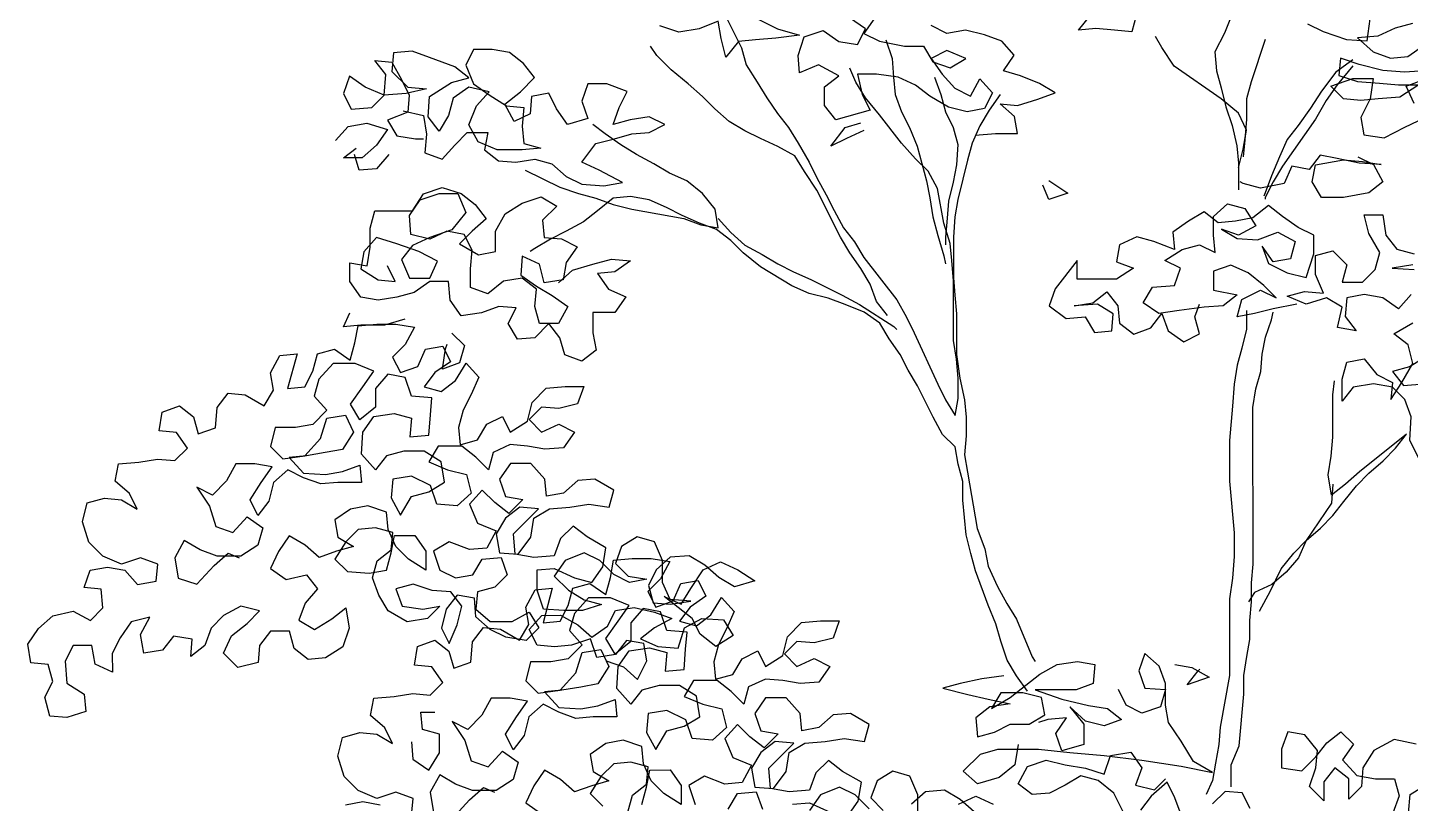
# Model space of a CAD drawing. Extents: x 3530 to 7347, y 5293 to 12601.
# Drawn here: x 3791 to 5971, y 9717 to 10941 of the extents above; entities that cross this region are included whole.
import ezdxf

# ---------------------------------------------------------------- set-up
doc = ezdxf.new("R2010")
doc.units = 0
doc.header["$LTSCALE"] = 150
doc.layers.get('0').update_dxf_attribs({"linetype": 'CONTINUOUS'})

msp = doc.modelspace()

# ---------------------------------------------------------------- linework, layer by layer
at = {"color": 0}
for points in [[(5692.8, 10998.6), (5692.8, 10968.9), (5678, 10931.9), (5663.2, 10902.2), (5665.7, 10872.5), (5673.1, 10845.4), (5680.6, 10815.7), (5690.5, 10786.1), (5697.9, 10753.9), (5700.4, 10726.8), (5700.5, 10684.7)], [(4944, 10953.4), (4973.7, 10938.6), (5008.3, 10928.8), (4971.2, 10923.8), (4939.1, 10921.3), (4911.9, 10918.8), (4892.2, 10894.1), (4884.7, 10923.7), (4879.8, 10950.9), (4850.1, 10938.5), (4818, 10933.5), (4788.3, 10943.4)], [(4892.1, 10958.3), (4916.9, 10908.9), (4924.3, 10881.7), (4941.6, 10854.6), (4956.5, 10829.9), (4973.8, 10805.2), (4991.1, 10782.9), (5006, 10758.2), (5023.3, 10728.6), (5035.7, 10703.9), (5050.5, 10676.7), (5062.9, 10652), (5077.8, 10624.9), (5095.1, 10602.6), (5109.9, 10577.9), (5161.9, 10511.3), (5176.7, 10484.1), (5189.1, 10459.4), (5226.3, 10377.9), (5238.6, 10353.2), (5253.5, 10328.5), (5258.4, 10355.7), (5258.4, 10387.8), (5255.9, 10417.4), (5250.9, 10447.1), (5250.8, 10541), (5248.3, 10573.1), (5245.8, 10600.3), (5235.9, 10632.4), (5226, 10686.8), (5211.1, 10714), (5191.3, 10733.7), (5169.1, 10758.4), (5134.4, 10802.8), (5112.2, 10830), (5097.3, 10854.7), (5087.4, 10876.9)], [(5126.9, 10956.1), (5109.6, 10931.3), (5134.3, 10919), (5173.9, 10911.6), (5203.5, 10911.6), (5218.4, 10886.9), (5245.6, 10877.1), (5270.3, 10891.9), (5240.6, 10904.3), (5215.9, 10891.9), (5233.2, 10867.2), (5253, 10845), (5277.7, 10832.6), (5292.5, 10859.8), (5312.3, 10837.6), (5300, 10812.9), (5272.8, 10807.9), (5243.2, 10815.3), (5213.5, 10832.6), (5191.2, 10849.9), (5164, 10862.2), (5129.4, 10867.1), (5099.8, 10867.1), (5107.2, 10835), (5119.6, 10810.2), (5065.3, 10795.4), (5047.9, 10817.6), (5047.9, 10847.3), (5070.1, 10864.6), (5038, 10881.8), (5008.3, 10869.5), (5005.9, 10896.6), (5015.7, 10926.3), (5045.4, 10936.2), (5070.1, 10918.9), (5099.7, 10914), (5112.1, 10938.7), (5087.3, 10956)], [(5285.2, 10770.9), (5317.3, 10773.4), (5351.9, 10773.4), (5347, 10800.6), (5324.7, 10820.3), (5351.9, 10817.9), (5384, 10827.8), (5411.2, 10837.7), (5386.5, 10852.5), (5356.8, 10864.8), (5329.6, 10872.2), (5346.9, 10897), (5327.1, 10919.2), (5299.9, 10929), (5270.2, 10936.4), (5240.6, 10931.5), (5215.9, 10943.8)], [(5539.6, 10961.4), (5532.2, 10934.2), (5505, 10936.6), (5475.3, 10939.1), (5448.2, 10936.6), (5467.9, 10961.3)], [(5809, 10946.8), (5833.7, 10934.5), (5870.8, 10922.1), (5902.9, 10919.7), (5907.8, 10954.3)], [(5974.5, 10946.9), (5947.4, 10939.5), (5920.2, 10927.1), (5888.1, 10924.6), (5912.8, 10902.4), (5940, 10892.6), (5967.2, 10895), (5991.9, 10912.4)], [(5144.2, 10921.5), (5154.1, 10891.8), (5156.6, 10862.2), (5159.1, 10835), (5169, 10807.8), (5181.4, 10783.1), (5193.8, 10753.5), (5208.7, 10699.1), (5213.6, 10671.9), (5218.6, 10642.3), (5226.1, 10612.6), (5236, 10580.5), (5238.4, 10568.2)], [(5700.4, 10719.3), (5707.8, 10749), (5712.7, 10778.7), (5700.4, 10805.8), (5673.1, 10828.1), (5599, 10879.9), (5579.2, 10909.5), (5569.3, 10926.8)], [(5742.3, 10922), (5720.1, 10855.3), (5712.7, 10828.1), (5712.7, 10796), (5710.3, 10763.8), (5707.8, 10736.7)], [(4383.2, 10809.6), (4415.3, 10802.2), (4420.3, 10772.5), (4417.8, 10742.9), (4445, 10733), (4464.8, 10755.3), (4484.5, 10775.1), (4516.7, 10775.1), (4511.7, 10747.9), (4534, 10730.6), (4561.2, 10728.2), (4590.8, 10733.2), (4618, 10725.8), (4640.3, 10706), (4665, 10693.7), (4699.6, 10691.2), (4729.3, 10696.2), (4692.2, 10716), (4665, 10728.3), (4687.2, 10758), (4716.8, 10765.4), (4744, 10772.8), (4771.2, 10775.3), (4795.9, 10787.7), (4771.2, 10800), (4741.5, 10795.1), (4714.3, 10787.6), (4724.2, 10814.8), (4736.5, 10839.6), (4704.4, 10851.9), (4674.7, 10851.9), (4664.9, 10824.7), (4674.8, 10797.5), (4642.7, 10787.6), (4625.4, 10812.3), (4613, 10837), (4585.8, 10832), (4583.4, 10804.8), (4558.7, 10792.4), (4543.8, 10819.6), (4568.5, 10839.4), (4590.7, 10861.7), (4573.4, 10883.9), (4551.1, 10901.2), (4524, 10906.1), (4494.3, 10906.1), (4482, 10881.3), (4494.3, 10851.7), (4519.1, 10834.4), (4546.3, 10817.1), (4573.5, 10814.7), (4571, 10785), (4573.5, 10757.9), (4600.7, 10750.5), (4571.1, 10748), (4531.5, 10747.9), (4501.8, 10760.3), (4487, 10787.4), (4499.3, 10817.1), (4519.1, 10839.4), (4486.9, 10846.7), (4462.2, 10829.4), (4454.9, 10802.2), (4440, 10777.5), (4422.7, 10799.7), (4425.2, 10831.9), (4459.7, 10854.1), (4486.9, 10861.6), (4464.7, 10878.8), (4425.1, 10893.6), (4397.9, 10903.5), (4368.3, 10901), (4365.8, 10871.3), (4390.6, 10846.7), (4420.2, 10844.2), (4388.1, 10836.8), (4353.5, 10834.3), (4323.8, 10846.6), (4299.1, 10863.9), (4289.2, 10836.7), (4301.6, 10812), (4333.8, 10814.5), (4353.5, 10834.3), (4355.9, 10866.4), (4338.6, 10888.6), (4365.8, 10886.2), (4380.7, 10859), (4393, 10834.3), (4390.6, 10807.1), (4358.5, 10794.7), (4373.3, 10770), (4403, 10765.1), (4415.3, 10765.1)], [(5147.1, 10486.5), (5129.8, 10508.8), (5119.9, 10535.9), (5105, 10560.6), (5087.7, 10585.3), (5072.8, 10610), (5035.7, 10684.1), (5015.9, 10713.8), (5001.1, 10738.5), (4973.9, 10753.3), (4946.7, 10765.6), (4921.9, 10777.9), (4897.2, 10792.7), (4875, 10812.5), (4855.2, 10832.2), (4832.9, 10852), (4805.7, 10874.2), (4783.4, 10896.4), (4773.5, 10911.3)], [(5880.7, 10890), (5853.5, 10870.2), (5831.3, 10840.6), (5814, 10813.4), (5794.3, 10786.2), (5777, 10763.9), (5764.7, 10736.7), (5752.3, 10707), (5742.5, 10679.8), (5740, 10674.9)], [(5880.7, 10880.1), (5856, 10850.5), (5838.7, 10825.7), (5821.5, 10796.1), (5769.6, 10721.9), (5754.8, 10697.2), (5742.5, 10672.4), (5742.5, 10670)], [(6001.8, 10872.8), (5962.2, 10870.3), (5927.6, 10872.8), (5890.6, 10882.6), (5860.9, 10892.5), (5858.5, 10865.3), (5888.1, 10855.4), (5922.7, 10853), (5952.4, 10850.6), (5984.5, 10850.6), (5954.9, 10830.8), (5920.3, 10828.3), (5893.1, 10825.8), (5865.9, 10828.2), (5846.1, 10848), (5880.7, 10860.4), (5912.8, 10860.4), (5907.9, 10828.3), (5893.1, 10798.6), (5898.1, 10771.4), (5930.2, 10766.5), (5962.3, 10783.8), (5994.4, 10798.7)], [(5220.9, 10862.2), (5230.8, 10835.1), (5238.2, 10807.9), (5250.6, 10783.2), (5258, 10756), (5255.6, 10723.9), (5250.7, 10696.7), (5243.3, 10667), (5240.9, 10639.8), (5238.4, 10610.2), (5238.4, 10597.8)], [(5977.1, 10820.9), (5964.7, 10848.1), (5996.8, 10860.5)], [(5324.7, 10835.1), (5307.4, 10810.4), (5292.6, 10785.7), (5280.3, 10758.5), (5272.9, 10731.3), (5265.5, 10701.6), (5258.1, 10669.5), (5253.2, 10642.3), (5250.8, 10610.2), (5250.8, 10545.9), (5253.3, 10518.8), (5255.8, 10489.1), (5255.9, 10424.9), (5260.9, 10387.8), (5268.3, 10353.2), (5270.8, 10326), (5270.8, 10296.4), (5268.4, 10266.7), (5273.3, 10239.5), (5288.3, 10150.6), (5300.6, 10118.5), (5305.6, 10091.3), (5320.5, 10059.2), (5335.3, 10032), (5350.2, 10007.3), (5374.9, 9948), (5379.9, 9940.6)], [(4277, 10762.5), (4296.7, 10784.8), (4326.4, 10789.8), (4358.5, 10779.9), (4341.2, 10755.2), (4319, 10735.4), (4289.3, 10735.4), (4309.1, 10750.2)], [(5109.8, 10778.1), (5082.6, 10765.7), (5057.9, 10753.4), (5080.1, 10783), (5104.8, 10790.5)], [(4576, 10715.8), (4630.4, 10688.7), (4660.1, 10678.9), (4687.3, 10671.5), (4714.5, 10661.6), (4744.1, 10654.2), (4825.7, 10639.5), (4852.9, 10629.6), (4880.1, 10624.7), (4875.1, 10654.3), (4855.3, 10679), (4830.6, 10698.8), (4803.4, 10711.1), (4778.7, 10725.9), (4751.5, 10740.7), (4726.7, 10755.5), (4702, 10772.8), (4682.2, 10787.6)], [(4361, 10740.4), (4341.3, 10718.1), (4314.1, 10715.6), (4306.6, 10740.3)], [(5888.2, 10736.8), (5913, 10724.5), (5927.8, 10697.3), (5905.6, 10680), (5866, 10672.5), (5831.4, 10672.5), (5816.6, 10697.2), (5821.5, 10724.4), (5866, 10731.9), (5895.6, 10729.4), (5925.3, 10724.5), (5890.7, 10726.9), (5856.1, 10734.3), (5828.9, 10739.2), (5811.6, 10717), (5784.5, 10721.9), (5772.1, 10694.7), (5735.1, 10687.3), (5707.9, 10694.6), (5702.9, 10697.1)], [(4628.1, 10538), (4650.3, 10557.8), (4682.4, 10567.7), (4712.1, 10575.1), (4741.7, 10572.7), (4717, 10555.3), (4689.8, 10552.8), (4707.2, 10528.2), (4734.4, 10515.8), (4717.1, 10491.1), (4682.5, 10491.1), (4682.5, 10458.9), (4687.5, 10431.8), (4665.3, 10414.4), (4638.1, 10424.3), (4630.6, 10451.5), (4613.3, 10473.7), (4591.1, 10451.4), (4563.9, 10448.9), (4549.1, 10473.6), (4561.4, 10498.4), (4534.2, 10500.8), (4507, 10490.9), (4474.9, 10485.9), (4457.6, 10510.6), (4455.1, 10540.3), (4425.4, 10540.2), (4400.7, 10522.9), (4373.6, 10515.5), (4343.9, 10510.5), (4316.7, 10515.4), (4299.4, 10540.1), (4299.4, 10569.8), (4326.6, 10564.9), (4331.5, 10594.5), (4331.5, 10624.2), (4338.8, 10651.4), (4398.2, 10651.4), (4415.4, 10678.6), (4445.1, 10688.5), (4474.7, 10678.7), (4497, 10661.4), (4514.3, 10639.2), (4492.1, 10619.4), (4472.3, 10599.6), (4502, 10582.3), (4529.2, 10587.3), (4529.2, 10619.4), (4544, 10646.6), (4571.1, 10663.9), (4600.8, 10673.9), (4625.5, 10659.1), (4603.3, 10636.8), (4605.8, 10609.6), (4633, 10607.2), (4657.7, 10594.8), (4640.4, 10570.1), (4635.5, 10542.9), (4605.8, 10537.9), (4598.4, 10567.6), (4571.2, 10579.9), (4568.8, 10550.3), (4593.5, 10533), (4618.2, 10518.2), (4642.9, 10500.9), (4628.1, 10473.7), (4598.5, 10473.7), (4591, 10500.9), (4593.5, 10528), (4571.2, 10545.3), (4541.6, 10540.4), (4516.9, 10520.6), (4489.7, 10530.4), (4489.7, 10560.1), (4492.1, 10589.7), (4479.7, 10614.4), (4452.5, 10619.4), (4425.4, 10607), (4395.7, 10614.4), (4393.2, 10644), (4410.5, 10668.7), (4440.1, 10678.7), (4469.8, 10678.7), (4482.2, 10649), (4460, 10621.8), (4425.4, 10609.4), (4398.2, 10597.1), (4380.9, 10574.8), (4393.3, 10545.2), (4425.4, 10545.2), (4437.8, 10572.4), (4408.1, 10587.2), (4373.5, 10599.5), (4341.4, 10609.4), (4321.6, 10587.1), (4316.7, 10559.9), (4343.9, 10542.6), (4371.1, 10540.2), (4358.7, 10564.9)], [(5401.4, 10699.3), (5431.1, 10679.6), (5401.5, 10669.6), (5391.6, 10691.9)], [(5367.6, 9893.6), (5350.2, 9918.3), (5335.4, 9943), (5325.5, 9972.7), (5318, 9999.9), (5305.7, 10029.5), (5285.8, 10083.9), (5278.4, 10111), (5271, 10140.7), (5266, 10195), (5265.9, 10224.7), (5258.5, 10251.9), (5253.5, 10279.1), (5233.8, 10298.8), (5218.9, 10326), (5194.1, 10375.4), (5179.3, 10400.1), (5166.9, 10424.8), (5149.6, 10449.5), (5134.7, 10474.2), (5110, 10491.5), (5080.3, 10503.8), (5053.2, 10513.6), (5023.5, 10521), (4996.3, 10533.4), (4946.8, 10563), (4919.6, 10585.2), (4899.9, 10604.9), (4877.6, 10622.2), (4850.4, 10632.1), (4823.2, 10644.4), (4798.5, 10656.7), (4771.3, 10669.1), (4741.6, 10674), (4714.5, 10671.5), (4689.8, 10651.7), (4667.5, 10634.4), (4640.4, 10619.5), (4615.7, 10607.1), (4591, 10592.3), (4583.6, 10587.3)], [(5792.1, 10504.4), (5755, 10497), (5725.4, 10489.5), (5698.2, 10484.6), (5705.6, 10511.8), (5735.2, 10526.6), (5759.9, 10514.3), (5740.1, 10534), (5715.4, 10553.8), (5688.2, 10566.1), (5661, 10556.2), (5661.1, 10526.6), (5698.1, 10519.2), (5675.9, 10501.9), (5646.3, 10499.4), (5606.7, 10494.4), (5574.6, 10489.4), (5549.9, 10506.7), (5564.7, 10531.4), (5599.3, 10533.9), (5609.1, 10561.1), (5584.4, 10573.4), (5611.6, 10590.8), (5638.8, 10598.2), (5663.5, 10585.9), (5661, 10613), (5661, 10642.7), (5683.2, 10662.5), (5710.4, 10655.1), (5727.7, 10627.9), (5700.5, 10613.1), (5673.3, 10622.9), (5698.1, 10608.1), (5730.2, 10605.7), (5762.3, 10618.1), (5789.5, 10603.3), (5782.1, 10576.1), (5754.9, 10571.1), (5737.6, 10595.8), (5747.5, 10568.6), (5777.2, 10553.8), (5806.9, 10546.5), (5819.2, 10583.5), (5819.1, 10613.2), (5794.4, 10625.5), (5769.7, 10642.8), (5747.4, 10660.1), (5722.7, 10640.3), (5695.6, 10635.3), (5668.4, 10632.8), (5646.1, 10650.1), (5621.4, 10635.3), (5596.7, 10617.9), (5599.2, 10590.7), (5567.1, 10603.1), (5539.9, 10610.5), (5512.7, 10598.1), (5507.8, 10570.9), (5535, 10561), (5507.8, 10543.7), (5446.1, 10543.7), (5446, 10573.3), (5411.5, 10528.8), (5401.6, 10501.6), (5428.8, 10481.9), (5458.5, 10484.4), (5473.3, 10459.7), (5500.5, 10462.2), (5502.9, 10489.3), (5478.2, 10504.1), (5441.2, 10501.6), (5470.8, 10506.6), (5493, 10523.9), (5510.3, 10501.7), (5512.8, 10474.5), (5535.1, 10457.2), (5562.3, 10467.2), (5579.6, 10489.4), (5589.5, 10462.2), (5614.2, 10445), (5638.9, 10457.3), (5631.5, 10484.5), (5638.8, 10504.3)], [(4880.1, 10639.5), (4899.8, 10617.3), (4922.1, 10597.5), (4949.3, 10582.7), (4974, 10567.9), (4998.8, 10555.6), (5025.9, 10543.3), (5075.4, 10518.6), (5102.6, 10503.8), (5157, 10469.3), (5161.9, 10464.3)], [(5972.4, 10519.4), (5952.7, 10497.2), (5928, 10514.4), (5898.3, 10519.4), (5871.1, 10514.4), (5868.7, 10484.7), (5886, 10462.5), (5856.3, 10467.4), (5863.7, 10499.6), (5839, 10514.4), (5806.9, 10504.4), (5777.2, 10516.8), (5804.4, 10524.2), (5834.1, 10521.8), (5821.7, 10551.4), (5821.6, 10581.1), (5848.8, 10588.5), (5871.1, 10566.3), (5863.7, 10539.1), (5895.8, 10539.1), (5915.6, 10558.9), (5923, 10586.1), (5905.6, 10615.7), (5898.2, 10645.4), (5927.9, 10645.4), (5932.8, 10613.3), (5950.1, 10591.1), (5977.3, 10583.7)], [(5974.9, 10566.4), (5942.8, 10561.4), (5977.4, 10559)], [(4386, 10480.9), (4353.8, 10471), (4316.8, 10471), (4289.6, 10468.5), (4299.5, 10490.7)], [(5713, 10494.5), (5713, 10464.8), (5705.6, 10435.2), (5698.2, 10408), (5693.3, 10378.3), (5690.9, 10343.7), (5686, 10289.3), (5686.1, 10225.1), (5693.5, 10143.5), (5693.6, 10106.5), (5691.1, 10071.9), (5686.2, 10039.7), (5686.3, 9918.7), (5671.6, 9837.1), (5669.1, 9809.9), (5664.2, 9780.2), (5659.3, 9753.1), (5649.4, 9730.8)], [(5689, 9743.2), (5688.9, 9777.8), (5701.3, 9807.5), (5708.6, 9889), (5708.6, 9918.7), (5713.5, 9948.3), (5718.4, 9975.5), (5718.4, 10005.2), (5720.8, 10034.8), (5720.8, 10064.5), (5723.2, 10094.1), (5723, 10341.3), (5727.9, 10370.9), (5735.3, 10398.1), (5737.8, 10425.3), (5742.7, 10452.5), (5752.5, 10479.7), (5755, 10492)], [(4703.4, 9941.9), (4730.6, 9932), (4752.8, 9912.3), (4767.6, 9941.9), (4762.7, 9969.1), (4735.5, 9974), (4718.2, 9951.8), (4688.6, 9946.8), (4678.6, 9976.4), (4649, 9966.5), (4621.8, 9964), (4594.6, 9966.5), (4582.2, 9991.2), (4602, 10013.4), (4631.7, 10013.5), (4658.9, 9998.7), (4681.1, 9978.9), (4705.8, 9996.2), (4718.1, 10021), (4747.8, 10025.9), (4779.9, 10018.5), (4807.1, 10008.7), (4779.9, 9993.8), (4757.7, 9976.5), (4784.9, 9964.2), (4817, 9961.7), (4826.9, 9993.9), (4854.1, 10008.7), (4888.7, 10006.3), (4903.5, 9981.6), (4876.3, 9964.3), (4851.6, 9984), (4839.2, 10008.7), (4794.7, 10043.3), (4821.9, 10030.9), (4836.7, 10055.7), (4856.5, 10085.3), (4883.6, 10097.7), (4910.8, 10085.4), (4938, 10068.1), (4905.9, 10058.2), (4881.2, 10073), (4858.9, 10092.8), (4834.2, 10107.6), (4804.6, 10105.1), (4782.3, 10085.3), (4770, 10060.5), (4777.4, 10033.4), (4804.6, 10030.9), (4836.7, 10035.9), (4804.6, 10038.3), (4792.2, 10065.5), (4792.2, 10100.1), (4779.8, 10129.7), (4752.6, 10137.1), (4727.9, 10122.3), (4718.1, 10095.1), (4737.9, 10075.3), (4767.5, 10070.4), (4740.3, 10065.5), (4715.6, 10077.8), (4693.4, 10100), (4668.6, 10112.3), (4639, 10100), (4621.7, 10075.2), (4644, 10053), (4668.7, 10038.2), (4695.9, 10030.8), (4666.2, 10020.9), (4636.6, 10020.9), (4604.5, 10023.3), (4594.5, 10053), (4594.5, 10085.1), (4621.7, 10087.6), (4653.8, 10072.8), (4681, 10065.4), (4698.3, 10090.1), (4703.2, 10119.8), (4673.6, 10137.1), (4651.3, 10154.3), (4631.5, 10134.6), (4621.7, 10107.4), (4589.6, 10104.9), (4559.9, 10109.8), (4557.4, 10141.9), (4596.9, 10181.5), (4567.2, 10183.9), (4545, 10166.6), (4530.2, 10141.9), (4535.2, 10112.2), (4564.8, 10109.8), (4584.6, 10137), (4589.5, 10166.6), (4614.2, 10181.5), (4646.3, 10184), (4676, 10189), (4708.1, 10184), (4715.5, 10211.2), (4685.8, 10228.5), (4658.6, 10226), (4636.4, 10206.2), (4609.2, 10201.3), (4606.7, 10228.4), (4584.5, 10253.1), (4552.4, 10253.1), (4535.1, 10228.4), (4545, 10201.2), (4572.2, 10196.3), (4550, 10174), (4527.7, 10191.3), (4507.9, 10211), (4488.2, 10188.8), (4500.5, 10159.1), (4530.2, 10146.8), (4515.4, 10119.6), (4488.2, 10117.1), (4456.1, 10129.5), (4431.4, 10114.6), (4441.3, 10085), (4466, 10072.6), (4493.2, 10077.6), (4508, 10102.3), (4537.7, 10104.8), (4547.6, 10077.6), (4527.8, 10057.9), (4500.6, 10050.4), (4498.2, 10023.2), (4520.5, 10003.5), (4555.1, 10003.5), (4582.2, 10018.4), (4597.1, 9993.7), (4577.3, 9973.9), (4545.2, 9978.8), (4520.5, 9991.1), (4498.2, 10010.9), (4495.7, 10040.5), (4468.5, 10045.4), (4451.2, 10023.2), (4443.9, 9993.5), (4456.2, 9968.8), (4468.6, 9998.5), (4476, 10028.1), (4458.6, 10050.4), (4429, 10052.8), (4399.3, 10062.7), (4372.1, 10055.2), (4382, 10028.1), (4414.2, 10023.1), (4441.4, 10028.1), (4421.6, 10008.3), (4389.5, 10003.4), (4359.8, 10020.6), (4345, 10045.3), (4335.1, 10072.5), (4342.4, 10099.7), (4364.7, 10117), (4367.1, 10144.2), (4339.9, 10151.6), (4312.7, 10149.1), (4293, 10129.3), (4275.7, 10102.1), (4295.5, 10082.4), (4330.1, 10079.9), (4357.3, 10084.9), (4364.7, 10112.1), (4369.6, 10139.3), (4401.7, 10139.3), (4419, 10114.6), (4419.1, 10084.9), (4391.9, 10102.2), (4372.1, 10122), (4359.7, 10149.1), (4357.2, 10176.3), (4327.5, 10186.2), (4300.4, 10181.2), (4275.7, 10163.9), (4280.6, 10136.7), (4305.4, 10121.9), (4278.2, 10114.5), (4251, 10104.6), (4228.7, 10124.3), (4204, 10139.1), (4186.7, 10114.4), (4174.4, 10087.2), (4199.1, 10069.9), (4231.3, 10077.3), (4248.6, 10055.1), (4228.8, 10032.9), (4219, 10005.7), (4243.7, 9990.9), (4270.9, 10008.2), (4293.1, 10025.5), (4298.1, 9993.4), (4288.2, 9963.7), (4261, 9946.4), (4233.8, 9943.9), (4211.6, 9961.2), (4204.2, 9988.4), (4174.5, 9988.3), (4157.2, 9966.1), (4154.8, 9938.9), (4122.7, 9931.4), (4100.4, 9953.7), (4112.7, 9980.9), (4137.4, 10000.7), (4157.2, 10020.4), (4127.5, 10027.8), (4100.3, 10013), (4080.6, 9993.2), (4070.7, 9966), (4048.5, 9948.7), (4050.9, 9975.9), (4021.3, 9980.8), (4004, 9958.5), (3974.4, 9953.6), (3969.4, 9983.2), (3984.2, 10010.4), (3954.5, 10003), (3937.3, 9978.2), (3924.9, 9953.5), (3925, 9923.9), (3897.8, 9936.2), (3892.8, 9965.8), (3863.1, 9965.8), (3850.8, 9941.1), (3853.3, 9906.5), (3880.5, 9889.2), (3883, 9862), (3853.4, 9852.1), (3826.2, 9854.6), (3818.7, 9884.2), (3831.1, 9908.9), (3823.6, 9936.1), (3796.4, 9938.6), (3791.5, 9968.2), (3808.8, 9992.9), (3831, 10012.7), (3863.1, 10020.2), (3890.3, 10005.4), (3910, 10025.2), (3907.5, 10054.8), (3880.4, 10057.3), (3890.2, 10084.5), (3917.4, 10089.4), (3944.6, 10084.5), (3964.4, 10062.3), (3994, 10067.2), (3996.5, 10094.4), (3969.3, 10104.3), (3939.6, 10094.4), (3910, 10106.7), (3887.7, 10128.9), (3877.8, 10161), (3885.2, 10190.7), (3912.4, 10198.1), (3939.5, 10195.7), (3964.3, 10180.9), (3951.9, 10205.6), (3929.6, 10225.3), (3934.5, 10252.5), (3966.7, 10255), (3996.3, 10260), (4023.5, 10257.6), (4043.3, 10277.3), (4025.9, 10302), (3998.8, 10304.5), (4003.7, 10334.1), (4030.8, 10344.1), (4053.1, 10326.8), (4060.5, 10299.6), (4087.7, 10309.5), (4090.2, 10341.6), (4107.4, 10363.9), (4134.6, 10361.5), (4164.3, 10344.2), (4179.1, 10368.9), (4174.1, 10396.1), (4188.9, 10423.3), (4216.1, 10425.8), (4201.3, 10371.4), (4228.5, 10373.9), (4240.8, 10398.6), (4248.2, 10425.8), (4275.4, 10433.2), (4300.1, 10416), (4307.5, 10443.2), (4312.4, 10470.3), (4342.1, 10472.8), (4371.8, 10472.9), (4401.4, 10468), (4386.6, 10440.8), (4366.9, 10421), (4379.2, 10396.3), (4406.4, 10406.2), (4418.7, 10433.4), (4445.9, 10438.3), (4458.3, 10413.6), (4433.6, 10396.3), (4416.3, 10374.1), (4443.5, 10366.7), (4465.7, 10384), (4483, 10411.2), (4502.8, 10389), (4490.5, 10361.8), (4478.1, 10337.1), (4470.8, 10309.9), (4473.2, 10282.7), (4500.4, 10290.1), (4515.2, 10314.8), (4539.9, 10327.2), (4552.3, 10302.5), (4579.5, 10319.8), (4586.9, 10349.5), (4609.1, 10371.8), (4638.7, 10374.3), (4668.4, 10374.3), (4658.5, 10347.1), (4628.9, 10339.7), (4601.7, 10342.1), (4581.9, 10322.3), (4601.7, 10302.6), (4628.9, 10315), (4653.6, 10302.6), (4636.4, 10277.9), (4606.7, 10275.4), (4579.5, 10280.3), (4552.3, 10282.8), (4525.2, 10270.4), (4517.8, 10243.2), (4498, 10262.9), (4475.7, 10280.2), (4438.7, 10280.2), (4423.8, 10255.5), (4453.5, 10243.1), (4483.2, 10235.7), (4490.6, 10206.1), (4468.4, 10186.3), (4436.3, 10188.7), (4426.4, 10218.4), (4396.7, 10233.2), (4367, 10228.2), (4364.6, 10198.6), (4379.4, 10171.4), (4396.7, 10201.1), (4423.9, 10208.5), (4448.6, 10223.4), (4443.6, 10255.5), (4416.4, 10272.7), (4384.3, 10272.7), (4357.1, 10265.3), (4339.8, 10243), (4317.6, 10267.7), (4320, 10302.3), (4337.3, 10327), (4369.4, 10332), (4396.6, 10324.6), (4394.2, 10295), (4423.8, 10297.5), (4426.3, 10329.6), (4428.7, 10356.8), (4396.6, 10359.2), (4386.7, 10388.9), (4359.5, 10393.8), (4339.7, 10371.5), (4339.7, 10341.9), (4315.1, 10322.1), (4300.2, 10346.8), (4319.9, 10374), (4337.2, 10398.7), (4307.6, 10411), (4273, 10411), (4250.7, 10386.3), (4243.4, 10359.1), (4263.1, 10336.9), (4240.9, 10314.6), (4213.7, 10309.6), (4181.6, 10309.6), (4174.2, 10279.9), (4194, 10260.2), (4228.6, 10265.2), (4253.3, 10292.4), (4263.2, 10324.5), (4292.8, 10329.5), (4305.2, 10302.3), (4287.9, 10275.1), (4260.7, 10270.1), (4231.1, 10265.2), (4203.9, 10262.7), (4226.2, 10238), (4260.8, 10235.5), (4287.9, 10240.5), (4315.1, 10250.4), (4317.6, 10223.2), (4280.5, 10223.2), (4253.4, 10220.7), (4226.2, 10230.6), (4201.4, 10242.9), (4179.2, 10223.1), (4171.8, 10193.4), (4154.6, 10171.2), (4142.2, 10195.9), (4159.5, 10223.1), (4176.7, 10247.8), (4149.5, 10252.7), (4119.9, 10252.7), (4105.1, 10225.5), (4082.9, 10203.2), (4058.1, 10215.6), (4077.9, 10185.9), (4087.9, 10153.8), (4115, 10144), (4137.3, 10168.7), (4162, 10151.4), (4154.6, 10124.2), (4127.4, 10106.9), (4090.4, 10106.9), (4063.2, 10116.7), (4038.4, 10131.5), (4023.6, 10104.3), (4028.6, 10072.2), (4058.3, 10062.4), (4085.4, 10092), (4107.7, 10111.8), (4125, 10104.4)], [(5985, 10260), (5970.2, 10289.6), (5972.6, 10326.7), (5962.7, 10353.8), (5942.9, 10373.6), (5913.3, 10378.5), (5881.1, 10373.5), (5863.9, 10351.3), (5863.8, 10385.9), (5871.2, 10413.1), (5898.4, 10418), (5918.2, 10393.3), (5942.9, 10381), (5940.5, 10353.8), (5957.7, 10381), (5975, 10410.7), (5967.6, 10440.3), (5945.3, 10457.6), (5975, 10474.9)], [(4460.1, 10458.7), (4479.9, 10439), (4472.5, 10411.8), (4445.3, 10401.9), (4450.2, 10434), (4452.7, 10441.4)], [(6007.1, 10428), (5970.1, 10405.7), (5942.9, 10398.3), (5960.2, 10376.1), (5992.3, 10378.6)], [(5733.2, 10020), (5750.5, 10052.2), (5767.7, 10086.8), (5787.5, 10111.5), (5807.2, 10131.3), (5829.5, 10151.1), (5849.2, 10170.9), (5866.5, 10193.1), (5886.2, 10217.9), (5906, 10237.6), (5928.2, 10257.4), (5948, 10277.2), (5965.2, 10299.5), (5891.2, 10240.1), (5868.9, 10220.3), (5846.7, 10203), (5841.7, 10235.1), (5846.6, 10264.8), (5849.1, 10294.4), (5849, 10361.2), (5851.5, 10383.4)], [(5849.2, 10220.3), (5846.7, 10190.6), (5807.2, 10131.3), (5794.9, 10104.1), (5775.2, 10081.8), (5752.9, 10062), (5725.8, 10049.7), (5715.9, 10034.8)], [(4396.6, 9697.5), (4399, 9724.7), (4371.8, 9734.6), (4342.2, 9724.7), (4312.5, 9737), (4290.2, 9759.2), (4280.3, 9791.3), (4287.7, 9821), (4314.9, 9828.4), (4342.1, 9826), (4366.8, 9811.2), (4354.4, 9835.9), (4332.2, 9855.6), (4337.1, 9882.8), (4369.2, 9885.3), (4398.9, 9890.3), (4426, 9887.8), (4445.8, 9907.6), (4428.5, 9932.3), (4401.3, 9934.8), (4406.2, 9964.4), (4433.4, 9974.3), (4455.6, 9957.1), (4463.1, 9929.9), (4490.2, 9939.8), (4492.7, 9971.9), (4510, 9994.2), (4537.1, 9991.7), (4566.8, 9974.5), (4581.6, 9999.2), (4576.7, 10026.4), (4591.5, 10053.6), (4618.6, 10056.1), (4603.9, 10001.7), (4631, 10004.2), (4643.4, 10028.9), (4650.8, 10056.1), (4677.9, 10063.5), (4702.7, 10046.3), (4710.1, 10073.4), (4715, 10100.6), (4744.6, 10103.1), (4774.3, 10103.2), (4803.9, 10098.2), (4789.1, 10071), (4769.4, 10051.3), (4781.8, 10026.6), (4808.9, 10036.5), (4821.3, 10063.7), (4848.5, 10068.6), (4860.8, 10043.9), (4836.1, 10026.6), (4818.9, 10004.4), (4846, 9997), (4868.3, 10014.3), (4885.5, 10041.5), (4905.3, 10019.3), (4893, 9992.1), (4880.7, 9967.3), (4873.3, 9940.2), (4875.8, 9913), (4903, 9920.4), (4917.8, 9945.1), (4942.5, 9957.5), (4954.8, 9932.8), (4982, 9950.1), (4989.4, 9979.8), (5011.6, 10002.1), (5041.3, 10004.6), (5070.9, 10004.6), (5061.1, 9977.4), (5031.4, 9969.9), (5004.2, 9972.4), (4984.5, 9952.6), (5004.3, 9932.9), (5031.4, 9945.2), (5056.2, 9932.9), (5038.9, 9908.2), (5009.2, 9905.7), (4982, 9910.6), (4954.9, 9913), (4927.7, 9900.7), (4920.3, 9873.5), (4900.5, 9893.2), (4878.3, 9910.5), (4841.2, 9910.5), (4826.4, 9885.7), (4856, 9873.4), (4885.7, 9866), (4893.1, 9836.4), (4870.9, 9816.6), (4838.8, 9819), (4828.9, 9848.7), (4799.2, 9863.5), (4769.6, 9858.5), (4767.1, 9828.8), (4782, 9801.7), (4799.2, 9831.3), (4826.4, 9838.8), (4851.1, 9853.6), (4846.1, 9885.8), (4818.9, 9903), (4786.8, 9903), (4759.6, 9895.6), (4742.4, 9873.3), (4720.1, 9898), (4722.5, 9932.6), (4739.8, 9957.3), (4771.9, 9962.3), (4799.1, 9954.9), (4796.7, 9925.3), (4826.3, 9927.8), (4828.8, 9959.9), (4831.2, 9987.1), (4799.1, 9989.5), (4789.2, 10019.2), (4762, 10024.1), (4742.2, 10001.8), (4742.3, 9972.2), (4717.6, 9952.4), (4702.7, 9977.1), (4722.5, 10004.3), (4739.8, 10029), (4710.1, 10041.3), (4675.5, 10041.3), (4653.3, 10016.6), (4645.9, 9989.4), (4665.7, 9967.1), (4643.5, 9944.9), (4616.3, 9939.9), (4584.1, 9939.9), (4576.8, 9910.2), (4596.5, 9890.5), (4631.1, 9895.4), (4655.8, 9922.7), (4665.7, 9954.8), (4695.3, 9959.8), (4707.7, 9932.6), (4690.4, 9905.4), (4663.3, 9900.4), (4633.6, 9895.4), (4606.4, 9893), (4628.7, 9868.3), (4663.3, 9865.8), (4690.5, 9870.8), (4717.6, 9880.7), (4720.1, 9853.5), (4683.1, 9853.5), (4655.9, 9851), (4628.7, 9860.8), (4604, 9873.2), (4581.8, 9853.4), (4574.4, 9823.7), (4557.1, 9801.5), (4544.7, 9826.2), (4562, 9853.4), (4579.3, 9878.1), (4552.1, 9883), (4522.4, 9883), (4507.6, 9855.8), (4485.4, 9833.5), (4460.7, 9845.9), (4480.5, 9816.2), (4490.4, 9784.1), (4517.6, 9774.3), (4539.8, 9799), (4564.5, 9781.7), (4557.1, 9754.5), (4530, 9737.2), (4492.9, 9737.2), (4465.7, 9747), (4441, 9761.8), (4426.2, 9734.6), (4431.1, 9702.5)], [(5330.5, 9918.3), (5295.9, 9913.4), (5261.3, 9905.9), (5234.1, 9898.5), (5273.7, 9888.6), (5305.8, 9881.2), (5340.4, 9873.9), (5308.3, 9868.9), (5286.1, 9851.6), (5288.6, 9821.9), (5315.7, 9829.3), (5340.4, 9841.7), (5370.1, 9841.8), (5394.8, 9856.6), (5389.8, 9883.8), (5360.2, 9891.2), (5325.6, 9891.1), (5310.8, 9866.4), (5340.4, 9883.7), (5365.1, 9903.5), (5387.3, 9920.9), (5414.5, 9935.7), (5446.6, 9940.7), (5473.8, 9935.8), (5471.4, 9906.1), (5444.2, 9896.2), (5379.9, 9896.1), (5421.9, 9881.3), (5464, 9871.5), (5493.6, 9866.6), (5515.9, 9849.3), (5488.7, 9839.4), (5459, 9846.8), (5434.3, 9869), (5456.6, 9841.8), (5456.6, 9809.7), (5422, 9799.8), (5412.1, 9827), (5429.4, 9851.7), (5399.7, 9849.2), (5384.9, 9844.2)], [(5320.7, 9802.2), (5385, 9802.2), (5434.4, 9797.3), (5488.8, 9792.4), (5548.1, 9785.1), (5609.9, 9775.3), (5659.3, 9765.4), (5629.6, 9782.7), (5609.8, 9814.8), (5590, 9844.4), (5585.1, 9871.6), (5585, 9906.2), (5575.1, 9933.4), (5552.9, 9953.1), (5543, 9925.9), (5552.9, 9898.8), (5585, 9896.3), (5577.6, 9869.1), (5548, 9859.2), (5523.3, 9871.6), (5510.9, 9896.3)], [(5599.8, 9935.9), (5627, 9931), (5654.2, 9916.2), (5619.6, 9903.8), (5636.9, 9926), (5639.4, 9928.5)], [(5083.6, 9695.7), (5100.8, 9720.4), (5105.8, 9750.1), (5076.1, 9767.3), (5053.8, 9784.6), (5034.1, 9764.8), (5024.2, 9737.6), (4992.1, 9735.1), (4962.4, 9740.1), (4959.9, 9772.2), (4999.4, 9811.8), (4969.8, 9814.2), (4947.5, 9796.9), (4932.7, 9772.2), (4937.7, 9742.5), (4967.4, 9740.1), (4987.1, 9767.3), (4992, 9796.9), (5016.7, 9811.8), (5048.9, 9814.3), (5078.5, 9819.2), (5110.6, 9814.3), (5118, 9841.5), (5088.4, 9858.8), (5061.2, 9856.3), (5038.9, 9836.5), (5011.8, 9831.5), (5009.3, 9858.7), (4987, 9883.4), (4954.9, 9883.4), (4937.6, 9858.7), (4947.5, 9831.5), (4974.7, 9826.6), (4952.5, 9804.3), (4930.2, 9821.6), (4910.4, 9841.3), (4890.7, 9819.1), (4903.1, 9789.4), (4932.7, 9777.1), (4917.9, 9749.9), (4890.8, 9747.4), (4858.6, 9759.7), (4833.9, 9744.9), (4843.8, 9715.2)], [(4396.4, 9813.7), (4398.9, 9786.5), (4423.7, 9769.2), (4440.9, 9796.4), (4440.9, 9826.1), (4413.7, 9833.5), (4411.2, 9860.6), (4433.5, 9860.7)], [(4759.8, 9715.2), (4767.2, 9742.4), (4772.1, 9769.5), (4804.2, 9769.6), (4821.6, 9744.9), (4821.6, 9715.2), (4794.4, 9732.5), (4774.6, 9752.2), (4762.2, 9779.4), (4759.7, 9806.6), (4730.1, 9816.5), (4702.9, 9811.5), (4678.2, 9794.2), (4683.2, 9767), (4707.9, 9752.2), (4680.7, 9744.7), (4653.5, 9734.8), (4631.3, 9754.6), (4606.5, 9769.4), (4589.3, 9744.7), (4576.9, 9717.5), (4601.7, 9700.2)], [(5352.8, 9809.6), (5347.9, 9777.5), (5323.2, 9757.7), (5288.6, 9747.8), (5266.4, 9767.5), (5293.5, 9794.7), (5320.7, 9802.2)], [(5980.5, 9810.2), (5945.9, 9817.6), (5913.8, 9800.2), (5896.5, 9773), (5894.1, 9743.4), (5874.3, 9723.6), (5874.3, 9755.7), (5852, 9773), (5834.8, 9750.7), (5834.8, 9721.1), (5812.5, 9743.3), (5822.4, 9773), (5824.8, 9800.2), (5805, 9824.9), (5777.9, 9829.8), (5768, 9802.6), (5768, 9772.9), (5800.2, 9768), (5822.4, 9790.3), (5839.6, 9812.5), (5861.9, 9829.8), (5881.7, 9810.1), (5864.4, 9785.4), (5886.7, 9760.7), (5916.3, 9755.8), (5946, 9755.8), (5953.4, 9728.6), (5943.5, 9701.4)], [(5518.5, 9703.5), (5503.6, 9733.1), (5478.9, 9752.9), (5451.7, 9760.3), (5427, 9745.4), (5402.3, 9733.1), (5375.1, 9730.6), (5352.9, 9747.8), (5367.7, 9775), (5397.3, 9784.9), (5427, 9777.6), (5459.1, 9772.6), (5488.8, 9762.8), (5498.6, 9792.4), (5530.8, 9797.4), (5548.1, 9772.7), (5538.2, 9745.5), (5567.9, 9738.1), (5585.2, 9755.5)], [(4737.6, 9702.8), (4745, 9730), (4767.2, 9747.3), (4769.6, 9774.5), (4742.5, 9781.9), (4715.3, 9779.4), (4695.5, 9759.6), (4678.2, 9732.4), (4698, 9712.6)], [(5194.8, 9695.8), (5194.7, 9730.4), (5182.3, 9760), (5155.2, 9767.4), (5130.5, 9752.6), (5120.6, 9725.4), (5140.4, 9705.6)], [(5609.9, 9698.6), (5600, 9725.8), (5587.6, 9750.5), (5562.9, 9728.3), (5545.7, 9706)], [(5968.3, 9701.4), (5970.7, 9731.1), (5995.4, 9746)], [(4460.8, 9692.6), (4488, 9722.3), (4510.2, 9742.1), (4527.5, 9734.7)], [(4895.7, 9707.9), (4910.5, 9732.6), (4940.2, 9735.1), (4950.1, 9707.9)], [(5118.1, 9708.1), (5095.9, 9730.3), (5071.2, 9742.6), (5041.5, 9730.2), (5024.2, 9705.5)], [(5283.7, 9703.3), (5261.5, 9723), (5236.7, 9737.8), (5207.1, 9735.3), (5184.9, 9715.6)], [(5259, 9715.6), (5286.2, 9728), (5313.4, 9715.7)], [(5718.7, 9708.6), (5706.3, 9733.3), (5679.1, 9735.8), (5659.3, 9716)], [(4292.7, 9714.7), (4319.9, 9719.7), (4347.1, 9714.8)], [(4997, 9715.4), (5024.2, 9717.9), (5056.4, 9703.1)]]:
    msp.add_lwpolyline(points, dxfattribs=at)

doc.saveas('drawing.dxf')
